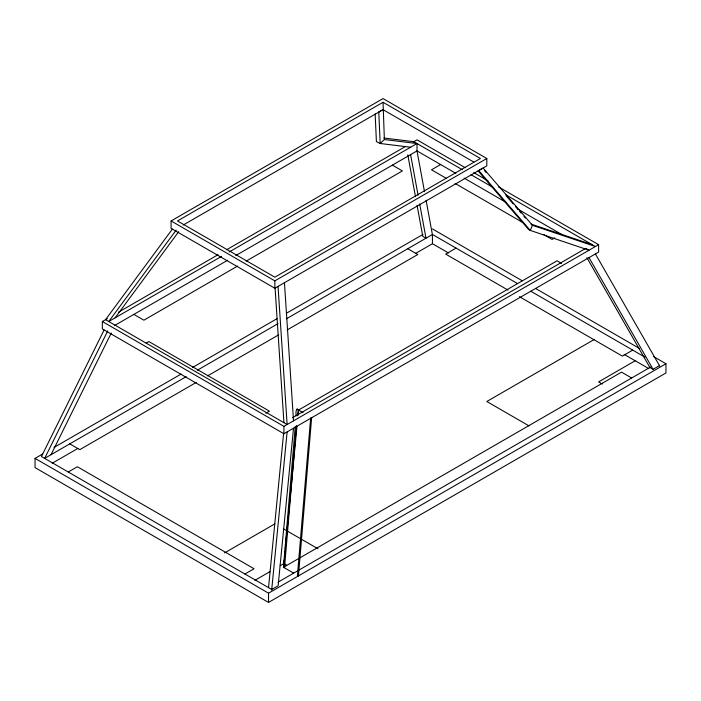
<?xml version="1.0" encoding="UTF-8"?>
<svg xmlns="http://www.w3.org/2000/svg" width="701" height="701" viewBox="0 0 701 701"><rect width="100%" height="100%" fill="white"/><g stroke="black" fill="none" stroke-linecap="round" stroke-linejoin="round"><path stroke-width="1.05" d="M296.462 425.673L284.545 567.53L284.001 567.591L283.423 567.433L295.252 426.672M296.164 415.763C294.902 406.571 300.107 407.079 297.285 415.851M298.354 575.775L297.408 575.766L310.604 418.637M298.46 575.907L311.647 417.551M283.642 566.198L284.264 559.696M284.466 557.523L285.088 551.021M285.298 548.848L285.815 543.433M286.017 541.26L296.987 426.313M298.021 415.474L298.538 410.05L557.058 260.798L561.615 263.427M268.536 587.648L283.607 433.314M271.664 590.207L287.13 431.904M293.526 428.206L278.131 585.799L271.734 589.488L41.447 456.535L104.072 330.005M107.761 330.863L44.645 458.384L186.229 376.639M51.042 454.695L111.24 333.054M172.341 229.131L105.527 319.674L287.13 424.517L278.052 286.402M176.188 230.094L108.725 321.514L221.604 256.347M115.122 317.825L178.694 231.68M383.044 102.276L177.484 220.955L274.853 277.175L480.413 158.496L383.044 102.276L384.376 139.543L380.187 143.503L376.402 141.593L375.158 113.904M378.505 112.151L383.044 109.663L473.797 162.062M171.088 220.955L383.044 98.578L486.809 158.496L486.809 165.883L274.853 288.251L171.088 228.342L171.088 220.955L274.853 280.864L486.809 158.496M183.163 225.056L383.044 109.663M498.35 186.799L598.61 244.684L598.61 252.071L283.931 433.753L102.328 328.9L102.328 321.514L107.358 318.613M118.443 312.217L217.967 254.752M226.493 249.828L405.634 146.404M413.222 142.031L417.007 139.841L465.245 167.688M229.192 251.966L417.007 143.53L417.007 150.917L424.499 191.653M114.421 325.615L227.606 260.273M235.834 255.523L417.007 150.917L455.834 173.34M237.63 266.056L143.88 320.182L133.865 314.399M246.156 261.131L402.4 170.921L392.385 165.138M440.614 164.551L431.501 169.808L446.572 178.51M146.123 343.131L148.866 341.545L269.438 411.163L265.793 413.266M653.665 356.643L665.95 363.74L665.95 372.967L268.536 602.422L35.05 467.62L35.05 458.384L42.638 454.003M54.021 447.431L181.121 374.054M192.503 367.482L276.913 318.745M286.402 313.268L422.983 234.414M197.305 370.242L278.069 323.617M286.437 318.789L432.464 234.476L517.487 283.563M52.233 463.238L77.837 448.456M415.395 253.569L432.464 243.711L448.526 252.982M196.254 382.422L79.8 449.656L69.776 443.873M207.61 375.867L278.621 334.868M287.138 329.952L417.796 254.516L407.78 248.732M68.251 472.01L77.364 466.752L254.042 568.756L244.929 574.014M456.071 248.101L445.678 254.104L508.041 290.109M554.815 237.849L552.073 239.427L543.599 234.528M292.466 417.743L585.572 248.513M102.328 321.514L283.931 426.366L598.61 244.684M224.592 552.896L274.853 523.875M594.404 339.389L486.809 401.507L529.036 425.884M632.749 350.106L622.357 356.108L519.371 296.654M254.884 580.34L269.876 571.692M280.181 565.733L283.931 563.578L286.683 565.164M635.211 360.761L598.61 381.896L602.282 384.017M284.483 566.741L621.533 372.143L631.662 377.988M278.017 582.172L650.668 367.026M586.886 257.661L649.88 367.473L653.078 369.322L659.475 365.624M35.05 458.384L268.536 593.186L665.95 363.74M297.776 409.349L296.742 409.244M311.752 417.682L310.876 417.63M383.815 138.018L413.809 141.69L462.467 169.773M384.376 139.543L417.007 143.53M410.611 147.228L380.187 143.503L378.785 112.265M531.428 224.197L592.214 244.684M589.015 250.222L530.263 230.419L528.168 228.947L478.029 170.799M473.762 172.604L487.949 180.797M470.993 174.698L492.768 187.272M506.034 194.931L595.412 246.533L532.488 225.319L531.095 224.338M464.167 178.142L506.034 202.317M517.391 208.88L562.85 235.124M585.817 248.373L588.209 249.766M455.045 183.408L522.876 222.567M432.464 228.938L522.271 280.786M535.503 288.426L639.478 348.458M530.71 291.195L645.016 357.195M624.232 354.426L648.793 368.612M298.538 410.05L303.095 412.679M283.3 528.756L318.026 548.804M283.537 567.284L293.666 573.138M484.698 170.851L486.126 172.507M506.122 195.693L513.255 203.973M515.401 206.453L517.54 208.942M519.686 211.422L521.115 213.078M523.971 216.39L525.399 218.046M595.394 253.928L659.764 366.132M588.998 257.618L653.078 369.322M426.077 200.223L432.394 234.52L432.464 243.711M410.602 154.623L418.103 195.342M419.68 203.921L425.998 238.217L422.799 236.368L417.069 205.288M407.798 154.921L415.491 196.718M284.448 282.713L293.526 420.819M275.072 287.822L283.931 422.668M283.931 426.366L283.931 433.753M274.853 280.864L274.853 288.251M268.536 593.186L268.536 602.422M532.488 225.319L530.263 230.419L478.608 170.509L483.112 168.056L532.488 225.319"/></g></svg>
